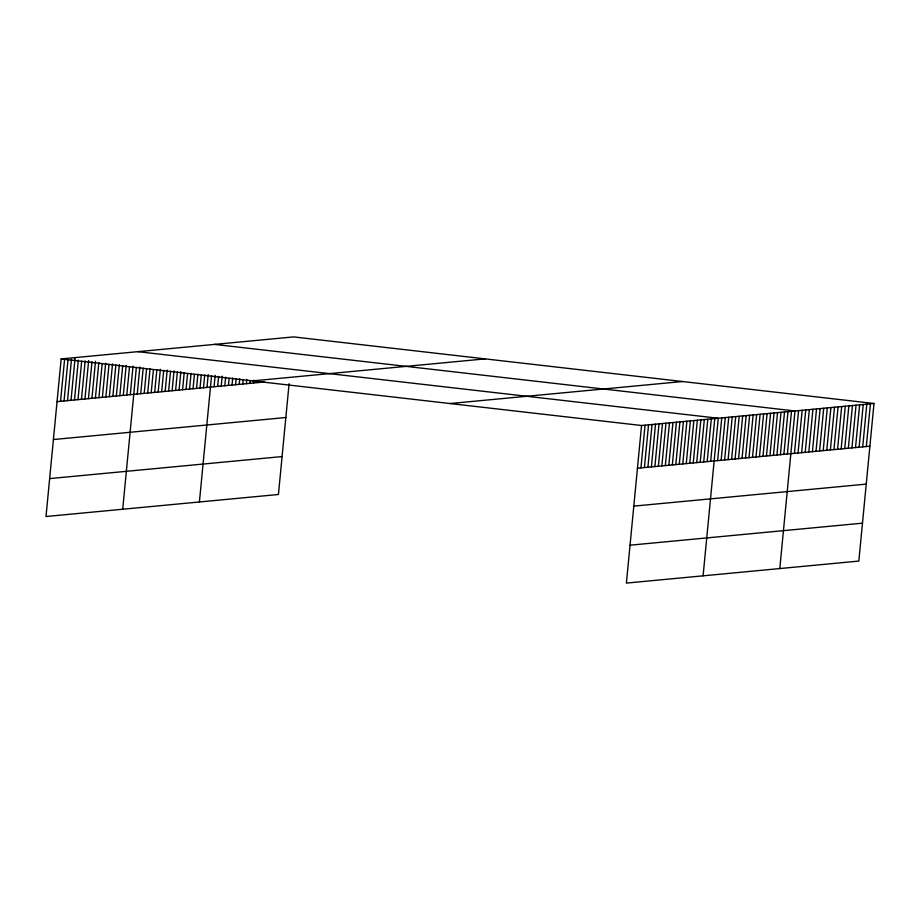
<?xml version="1.0" encoding="UTF-8"?>
<svg xmlns="http://www.w3.org/2000/svg" width="920" height="920" viewBox="0 0 920 920"><rect width="100%" height="100%" fill="white"/><g stroke="black" fill="none" stroke-linecap="round" stroke-linejoin="round"><path stroke-width="1.38" d="M874 403.489L641.562 425.511L626.394 583.096L858.831 561.073L874 403.489L293.606 336.904L61.168 358.926L46 516.511L278.438 494.488L289.098 383.674M60.547 401.292L64.664 358.593M64.032 400.971L68.011 359.685M67.516 400.637L71.495 359.352M71.012 400.303L75.118 357.604M74.497 399.981L78.326 360.111M77.981 399.648L81.684 361.215M81.466 399.315L85.169 360.881M84.951 398.981L88.653 360.548M88.435 398.659L92 361.641M91.931 398.325L95.496 361.307M95.415 397.992L98.843 362.411M98.9 397.659L102.189 363.503M102.384 397.336L105.673 363.17M105.869 397.003L109.02 364.262M109.353 396.669L112.516 363.929M112.849 396.347L115.862 365.022M116.334 396.014L119.347 364.699M119.818 395.68L122.693 365.792M123.303 395.347L126.178 365.459M126.787 395.025L129.536 366.551M130.284 394.691L133.02 366.217M122.705 509.243L136.367 367.31M137.252 394.036L139.851 366.988M140.737 393.702L143.209 368.08M144.221 393.369L146.556 369.173M147.706 393.035L150.04 368.839M151.202 392.713L153.387 369.932M154.686 392.38L156.871 369.598M158.171 392.046L160.367 369.276M161.655 391.724L163.714 370.369M165.14 391.391L167.198 370.035M168.624 391.058L170.545 371.128M172.12 390.724L174.03 370.794M175.605 390.402L177.387 371.887M179.089 390.068L180.872 371.565M182.574 389.735L184.218 372.657M186.058 389.401L187.565 373.75M189.543 389.079L191.061 373.416M193.039 388.746L194.407 374.509M196.523 388.412L197.892 374.175M200.008 388.091L201.238 375.279M203.492 387.757L204.723 374.946M206.977 387.423L208.219 374.612M199.41 501.975L211.565 375.705M214.061 386.756L215.153 375.372M217.649 386.411L218.615 376.452M221.248 386.078L222.203 376.107M224.836 385.733L225.653 377.188M228.424 385.399L229.114 378.281M232.024 385.054L232.702 377.936M235.612 384.709L236.164 379.017M239.2 384.376L239.752 378.683M242.799 384.031L243.213 379.764M246.387 383.697L246.802 379.419M249.975 383.353L250.251 380.5M253.575 383.007L253.851 380.167M640.941 467.889L645.058 425.178M644.425 467.555L648.543 424.856M647.91 467.233L652.027 424.522M651.406 466.9L655.511 424.189M654.89 466.566L658.996 423.855M658.375 466.233L662.481 423.534M661.859 465.911L665.976 423.2M665.344 465.577L669.461 422.866M668.828 465.244L672.945 422.544M672.324 464.922L676.43 422.211M675.809 464.588L679.914 421.877M679.293 464.255L683.41 421.544M682.778 463.921L686.895 421.222M686.262 463.599L690.38 420.888M689.747 463.266L693.864 420.555M693.243 462.933L697.348 420.233M696.727 462.599L700.833 419.899M700.212 462.277L704.329 419.566M703.696 461.943L707.813 419.232M707.181 461.61L711.298 418.91M710.665 461.288L714.782 418.577M703.098 575.828L718.267 418.243L137.873 351.659M717.646 460.621L721.751 417.921M721.13 460.287L725.247 417.588M724.615 459.966L728.732 417.254M728.099 459.632L732.216 416.921M731.595 459.298L735.701 416.599M735.08 458.976L739.185 416.265M738.564 458.643L742.67 415.932M742.049 458.309L746.166 415.598M745.533 457.976L749.65 415.276M749.018 457.654L753.135 414.943M752.514 457.32L756.619 414.609M755.998 456.987L760.104 414.287M759.483 456.665L763.6 413.954M762.967 456.331L767.084 413.62M766.452 455.998L770.569 413.287M769.936 455.664L774.053 412.965M773.432 455.342L777.538 412.631M776.917 455.009L781.022 412.298M780.401 454.675L784.519 411.976M783.886 454.342L788.003 411.642M787.37 454.02L791.487 411.309M779.803 568.56L794.972 410.975L214.578 344.391M794.454 453.341L798.56 410.642M798.043 453.008L802.159 410.297M801.642 452.663L805.747 409.963M805.23 452.329L809.347 409.618M808.818 451.984L812.935 409.273M812.418 451.651L816.523 408.94M816.005 451.306L820.122 408.595M819.593 450.961L823.71 408.261M823.193 450.627L827.298 407.916M826.781 450.282L830.898 407.583M830.369 449.949L834.486 407.238M833.968 449.604L838.074 406.893M837.556 449.259L841.673 406.559M841.156 448.925L845.261 406.214M844.744 448.58L848.849 405.881M848.332 448.247L852.449 405.536M851.931 447.902L856.037 405.191M855.519 447.557L859.636 404.857M859.107 447.223L863.224 404.512M862.707 446.878L866.812 404.179M866.295 446.545L870.412 403.834M252.701 380.891L485.139 358.88M57.063 401.626L264.351 381.995M53.406 439.541L285.844 417.519M450.041 403.535L682.467 381.524M49.645 478.595L282.083 456.573M637.456 468.222L869.883 446.2M633.799 506.126L866.237 484.115M630.039 545.192L862.477 523.169M61.168 358.926L641.562 425.511"/></g></svg>
